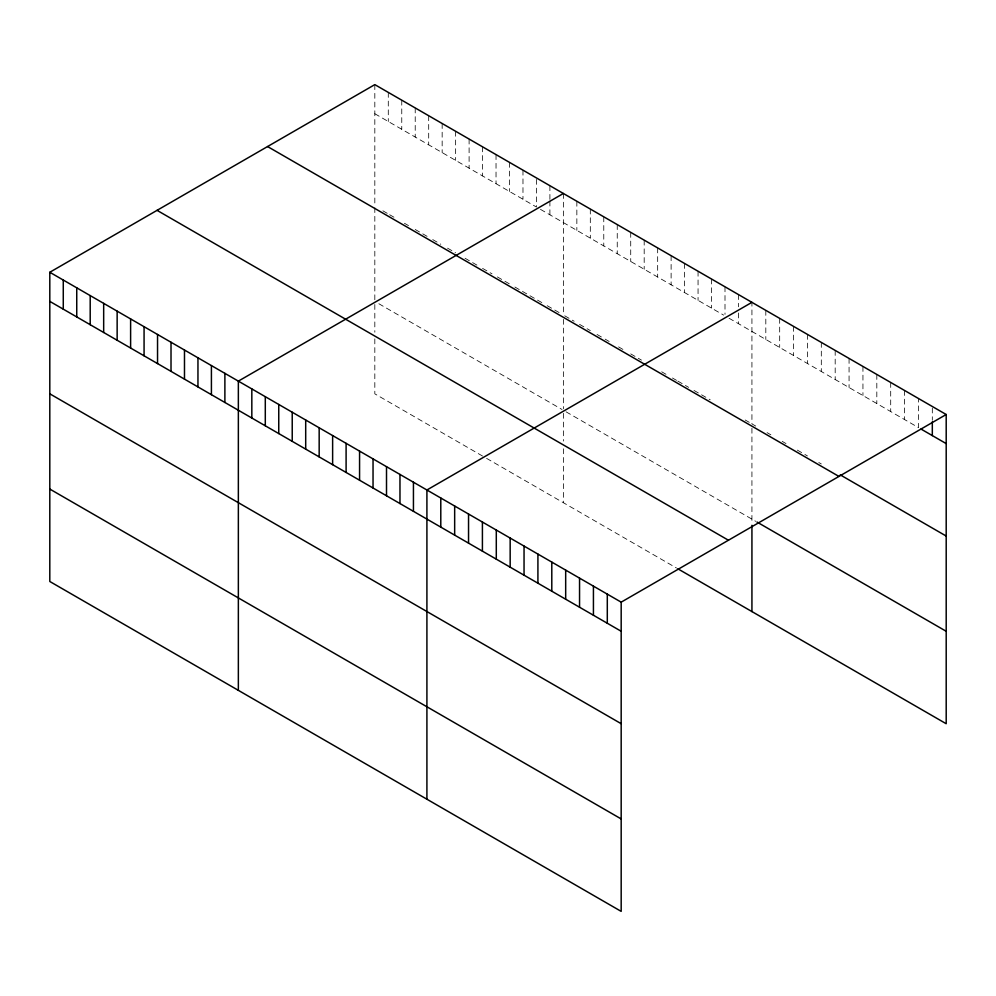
<?xml version="1.0" encoding="UTF-8"?>
<svg xmlns="http://www.w3.org/2000/svg" width="996" height="996" viewBox="0 0 996 996"><rect width="100%" height="100%" fill="white"/><g stroke="black" fill="none" stroke-linecap="round" stroke-linejoin="round"><path stroke-width="0.75" stroke-dasharray="4.98 3.74" d="M374.82 113.731L536.446 207.031L536.446 177.935M540.479 209.372L723.644 315.122M729.035 318.234L918.449 427.583L918.449 398.487M382.9 210.828L388.291 213.941M389.635 214.725L395.026 217.825M404.451 223.278L408.497 225.606M415.22 229.491L427.346 236.488M432.737 239.6L440.817 244.269M447.553 248.153L455.633 252.822M465.057 258.263L477.184 265.26M482.562 268.372L491.999 273.813M497.378 276.925L509.504 283.922M514.895 287.035L541.824 302.585M547.215 305.697L559.341 312.694M564.72 315.807L574.157 321.247M579.535 324.36L590.317 330.585M597.052 334.469L603.775 338.354M605.132 339.138L609.166 341.466M618.591 346.907L623.982 350.019M630.717 353.904L641.486 360.129M661.693 371.794L667.083 374.907M672.474 378.007L676.508 380.348M677.853 381.119L688.634 387.344M694.013 390.457L710.185 399.782M745.195 420.001L749.241 422.329M755.715 426.076L751.93 423.885L751.93 302.348M767.069 432.625L770.854 434.816M782.209 441.365L785.993 443.556M797.348 450.105L807.432 455.931M818.787 462.493L821.314 463.949M378.866 303.743L562.03 409.493M566.064 411.821L755.715 521.319M482.562 456.056L374.82 393.843L374.82 335.303M486.608 458.384L676.508 568.019M932.318 408.024L932.318 420.275M904.567 390.469L904.567 419.577M890.698 382.464L890.698 411.56M876.816 374.446L876.816 403.554M862.947 366.441L862.947 395.537M849.065 358.423L849.065 387.531M835.183 350.418L835.183 379.513M821.314 342.4L821.314 371.508M807.432 334.395L807.432 363.49M793.563 326.377L793.563 355.485M779.681 318.371L779.681 347.467M765.812 310.354L765.812 339.462M751.93 428.218L751.93 523.747M738.459 294.567L738.459 306.818M738.459 312.956L738.459 323.675M725.001 286.798L725.001 314.363M711.53 279.017L711.53 308.125M698.059 271.236L698.059 300.344M684.588 263.467L684.588 292.575M671.117 255.686L671.117 284.794M657.659 247.917L657.659 277.025M644.188 240.136L644.188 269.244M630.717 232.367L630.717 261.462M617.246 224.586L617.246 253.694M603.775 216.804L603.775 245.912M590.317 209.036L590.317 238.144M576.846 201.254L576.846 230.362M563.375 193.485L563.375 315.022M563.375 319.355L563.375 408.821M563.375 413.352L563.375 441.079M563.375 448.785L563.375 502.706M549.904 185.704L549.904 199.499M549.904 201.03L549.904 214.812M522.975 170.154L522.975 199.262M509.504 162.385L509.504 191.481M496.033 154.604L496.033 183.712M482.562 146.823L482.562 175.931M469.104 139.054L469.104 168.162M455.633 131.273L455.633 160.381M442.162 123.504L442.162 152.612M428.691 115.723L428.691 144.831M415.22 107.954L415.22 137.05M401.762 100.173L401.762 129.281M388.291 92.391L388.291 121.5M374.82 84.623L374.82 206.172M374.82 207.604L374.82 299.958M374.82 304.49L374.82 332.216"/><path stroke-width="1.49" d="M49.8 272.269L621.18 602.157L621.18 911.377L49.8 581.49L49.8 272.269L374.82 84.623L946.2 414.51L946.2 723.731L677.853 568.803M563.375 193.485L238.355 381.132L238.355 690.353M751.93 302.348L426.911 489.995L426.911 799.215M621.18 602.157L946.2 414.51M920.976 429.039L946.2 443.606M840.238 474.868L946.2 536.047M267.563 146.549L838.943 476.424M756.972 522.041L946.2 631.29M157.057 210.343L728.437 540.23M49.8 301.377L621.18 631.265M49.8 393.818L621.18 723.694M49.8 489.061L621.18 818.936M932.318 421.806L932.318 435.601M751.93 525.29L751.93 611.569M607.299 594.139L607.299 623.247M593.429 586.134L593.429 615.242M579.548 578.116L579.548 607.224M565.678 570.11L565.678 599.219M551.796 562.093L551.796 591.201M537.915 554.087L537.915 583.195M524.045 546.069L524.045 575.178M510.164 538.064L510.164 567.172M496.294 530.046L496.294 559.154M482.413 522.041L482.413 551.149M468.543 514.023L468.543 543.131M454.662 506.018L454.662 535.126M440.792 498L440.792 527.108M413.44 482.213L413.44 511.322M399.969 474.445L399.969 503.553M386.51 466.663L386.51 495.771M373.039 458.895L373.039 487.99M359.568 451.113L359.568 480.221M346.098 443.345L346.098 472.44M332.627 435.563L332.627 464.671M319.168 427.782L319.168 456.89M305.697 420.013L305.697 449.121M292.226 412.232L292.226 441.34M278.756 404.463L278.756 433.559M265.297 396.682L265.297 425.79M251.826 388.913L251.826 418.009M224.884 373.351L224.884 402.459M211.413 365.582L211.413 394.69M197.955 357.801L197.955 386.909M184.484 350.032L184.484 379.14M171.013 342.25L171.013 371.359M157.542 334.482L157.542 363.577M144.071 326.7L144.071 355.809M130.613 318.932L130.613 348.027M117.142 311.15L117.142 340.259M103.671 303.369L103.671 332.477M90.2 295.6L90.2 324.708M76.742 287.819L76.742 316.927M63.271 280.05L63.271 309.146"/></g></svg>
